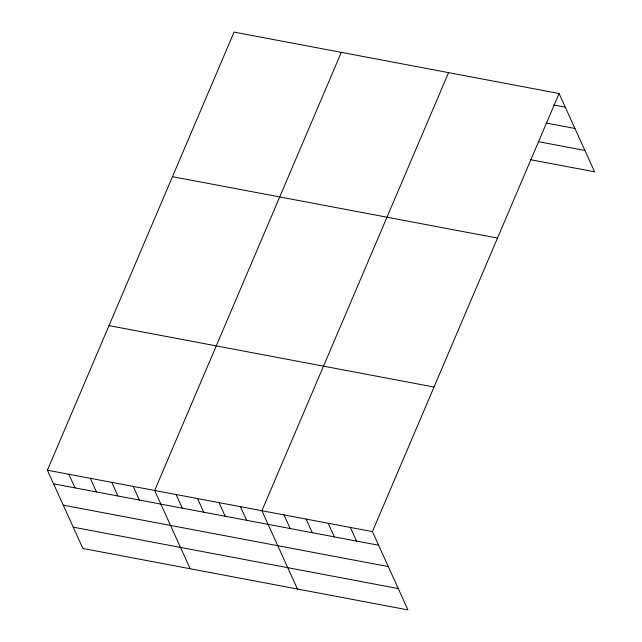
<?xml version="1.0" encoding="UTF-8"?>
<svg xmlns="http://www.w3.org/2000/svg" width="642" height="642" viewBox="0 0 642 642"><rect width="100%" height="100%" fill="white"/><g stroke="black" fill="none" stroke-linecap="round" stroke-linejoin="round"><path stroke-width="0.96" d="M559.086 93.515L372.424 531.608L407.935 609.9L82.914 548.485L47.404 470.201L234.065 32.1L559.086 93.515L594.596 171.799L530.212 159.633M341.319 52.363L154.658 490.464L190.176 568.756M448.573 72.634L261.912 510.727L297.431 589.019M553.733 104.967L565.265 107.15M546.117 123.039L574.943 128.48M538.79 141.754L584.918 150.469M172.465 176.67L497.486 238.086M109.004 325.622L434.016 387.038M47.404 470.201L372.424 531.608M53.591 483.835L378.603 545.243M63.269 505.166L388.282 566.581M73.236 527.154L398.257 588.562M350.323 527.435L356.503 541.07M328.214 523.262L334.402 536.897M306.114 519.081L312.301 532.716M284.013 514.908L290.2 528.543M240.461 506.674L246.648 520.309M219.01 502.622L225.198 516.256M197.559 498.569L203.747 512.204M176.109 494.517L182.296 508.151M133.207 486.411L139.394 500.046M111.756 482.359L117.943 495.993M90.305 478.306L96.493 491.941M68.855 474.253L75.042 487.888"/></g></svg>
